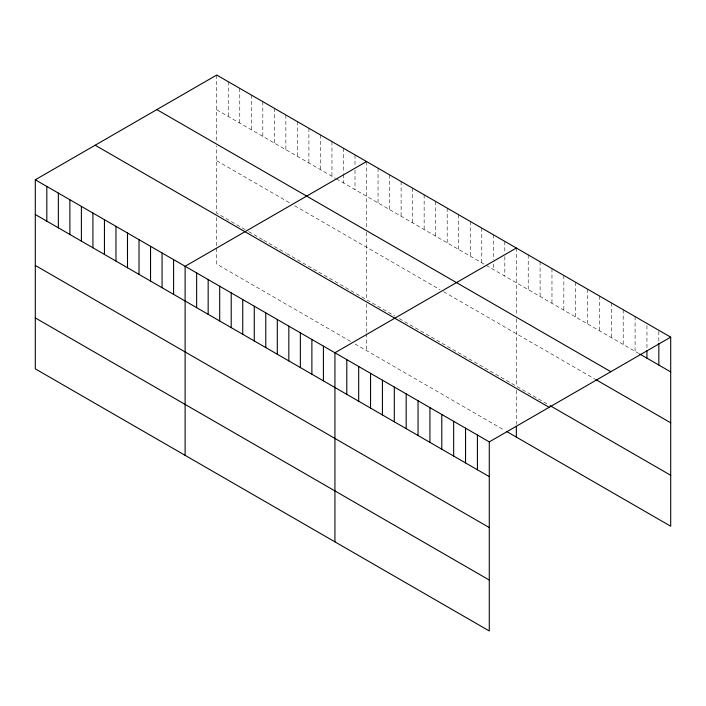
<?xml version="1.0" encoding="UTF-8"?>
<svg xmlns="http://www.w3.org/2000/svg" width="706" height="706" viewBox="0 0 706 706"><rect width="100%" height="100%" fill="white"/><g stroke="black" fill="none" stroke-linecap="round" stroke-linejoin="round"><path stroke-width="0.53" stroke-dasharray="3.53 2.65" d="M216.716 75.039L216.716 141.615M216.716 109.783L335.5 178.362M336.391 178.874L485.313 264.856M486.205 265.368L638.736 353.432M216.716 160.712L291.172 203.699M294.72 205.746L440.103 289.689M443.65 291.737L594.893 379.051M245.079 229.565L216.716 213.186L216.716 145.86M248.627 231.612L262.808 239.793M263.691 240.305L285.859 253.101M286.742 253.613L394.892 316.059M399.331 318.618L549.224 405.156M350.573 341.395L216.716 264.115L216.716 247.135M355.003 343.954L504.816 430.448M658.83 331.379L658.83 341.148M646.952 325.607L646.952 348.411M635.082 316.588L635.082 351.323M623.204 309.731L623.204 344.466M611.334 302.874L611.334 337.609M599.456 296.017L599.456 330.761M587.586 289.16L587.586 323.904M575.708 282.312L575.708 317.047M563.838 275.455L563.838 310.19M551.968 268.598L551.968 303.333M540.09 261.741L540.09 296.485M528.22 254.892L528.22 289.628M516.342 248.035L516.342 314.602M516.342 318.847L516.342 386.173M516.342 390.418L516.342 424.368M504.816 241.381L504.816 252.236M504.816 256.578L504.816 276.117M493.291 234.727L493.291 259.693M493.291 264.035L493.291 269.463M481.774 228.073L481.774 262.808M470.249 221.419L470.249 256.154M458.723 214.765L458.723 249.5M447.198 208.111L447.198 242.846M435.673 201.457L435.673 236.201M424.147 194.803L424.147 229.547M412.622 188.149L412.622 222.893M401.105 181.495L401.105 216.239M389.58 174.841L389.58 209.585M378.054 168.196L378.054 202.931M366.529 161.542L366.529 228.109M366.529 232.353L366.529 299.679M366.529 303.924L366.529 332.57M366.529 333.629L366.529 350.608M355.003 154.888L355.003 165.742M355.003 170.084L355.003 189.623M343.478 148.234L343.478 173.199M343.478 174.285L343.478 182.969M331.952 141.579L331.952 176.315M320.427 134.925L320.427 169.661M308.91 128.271L308.91 163.007M297.385 121.617L297.385 156.353M285.859 114.963L285.859 149.698M274.334 108.309L274.334 143.044M262.808 101.655L262.808 136.39M251.283 95.001L251.283 129.745M239.758 88.347L239.758 123.091M228.232 81.693L228.232 116.437M216.716 217.43L216.716 246.076"/><path stroke-width="1.06" d="M35.3 179.783L489.284 441.885L489.284 630.961L35.3 368.85L35.3 179.783L216.716 75.039L670.7 337.15L670.7 526.217L506.59 431.472M366.529 161.542L185.113 266.277L185.113 455.344M516.342 248.035L334.935 352.771L334.935 541.837M489.284 441.885L670.7 337.15M639.645 353.962L670.7 371.885M156.847 109.606L610.831 371.709M595.802 379.581L670.7 422.815M550.142 405.685L670.7 475.288M95.169 145.215L549.153 407.327M35.3 214.518L489.284 476.629M35.3 265.447L489.284 527.558M35.3 317.921L489.284 580.032M658.83 343.319L658.83 365.037M646.952 350.582L646.952 358.18M516.342 426.495L516.342 437.102M477.415 435.028L477.415 469.772M465.545 428.18L465.545 462.915M453.667 421.323L453.667 456.058M441.797 414.466L441.797 449.201M429.919 407.609L429.919 442.353M418.049 400.752L418.049 435.496M406.171 393.904L406.171 428.639M394.301 387.047L394.301 421.782M382.423 380.19L382.423 414.925M370.553 373.333L370.553 408.077M358.683 366.485L358.683 401.22M346.805 359.628L346.805 394.363M323.41 346.116L323.41 380.852M311.884 339.462L311.884 374.198M300.359 332.808L300.359 367.544M288.833 326.154L288.833 360.898M277.308 319.5L277.308 354.244M265.783 312.846L265.783 347.59M254.266 306.192L254.266 340.936M242.74 299.538L242.74 334.282M231.215 292.893L231.215 327.628M219.69 286.239L219.69 320.974M208.164 279.585L208.164 314.32M196.639 272.931L196.639 307.666M173.588 259.623L173.588 294.358M162.071 252.969L162.071 287.704M150.546 246.315L150.546 281.05M139.02 239.661L139.02 274.396M127.495 233.006L127.495 267.742M115.969 226.352L115.969 261.088M104.444 219.698L104.444 254.442M92.918 213.044L92.918 247.788M81.393 206.39L81.393 241.134M69.876 199.736L69.876 234.48M58.351 193.082L58.351 227.826M46.825 186.437L46.825 221.172"/></g></svg>
